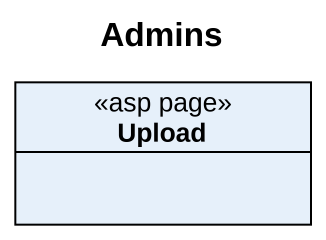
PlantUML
@startuml
title Admins
hide circle
hide empty members
class Upload <<asp page>>
@enduml
